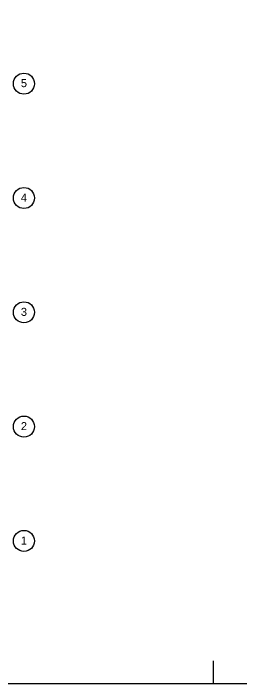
# Model space of a CAD drawing. Header units: millimetres. Extents: x -15114 to 47886, y -45189 to 14211.
# Drawn here: x 18150 to 28124, y -45189 to -15877 of the extents above; entities that cross this region are included whole.
import ezdxf

# ---------------------------------------------------------------- set-up
doc = ezdxf.new("R2010")
doc.units = ezdxf.units.MM
doc.header["$LTSCALE"] = 1000
doc.header["$MEASUREMENT"] = 0
doc.linetypes.add('MITTE', pattern=[2, 1.25, -0.25, 0.25, -0.25])
doc.layers.add('V_ACHSEN', color=251, linetype='MITTE')
doc.layers.add('V_PLANLAYOUT', color=252, linetype='Continuous')
doc.styles.add('ARIAL', font='arial.ttf')

msp = doc.modelspace()

# ---------------------------------------------------------------- linework, layer by layer
at = {"layer": 'V_ACHSEN', "linetype": 'Continuous'}
for centre in [(18609.87, -18950.015), (18609.87, -23950.027), (18609.87, -28950.039), (18609.87, -33950.052), (18609.87, -38950.064)]:
    msp.add_circle(centre, 459.833, dxfattribs=at)
at = {"layer": 'V_PLANLAYOUT'}
msp.add_lwpolyline([(47886.028, -45189.487), (47886.028, 14210.513), (-15113.972, 14210.513), (-15113.972, -45189.487)], close=True, dxfattribs=at)
at = {"layer": 'V_PLANLAYOUT', "color": 252}
msp.add_lwpolyline([(26886.028, -44189.487), (26886.028, -45189.487), (27886.028, -45189.487)], dxfattribs=at)

# ---------------------------------------------------------------- texts
at = {"layer": 'V_ACHSEN', "linetype": 'Continuous', "char_height": 349.988, "attachment_point": 5, "style": 'ARIAL'}
for s, insert in [('5', (18609.87, -18930.009)), ('4', (18609.87, -23933.696)), ('3', (18609.87, -28933.008)), ('2', (18609.87, -33930.046)), ('1', (18609.87, -38933.733))]:
    msp.add_mtext(s, dxfattribs=dict(at, insert=insert))

doc.saveas('drawing.dxf')
